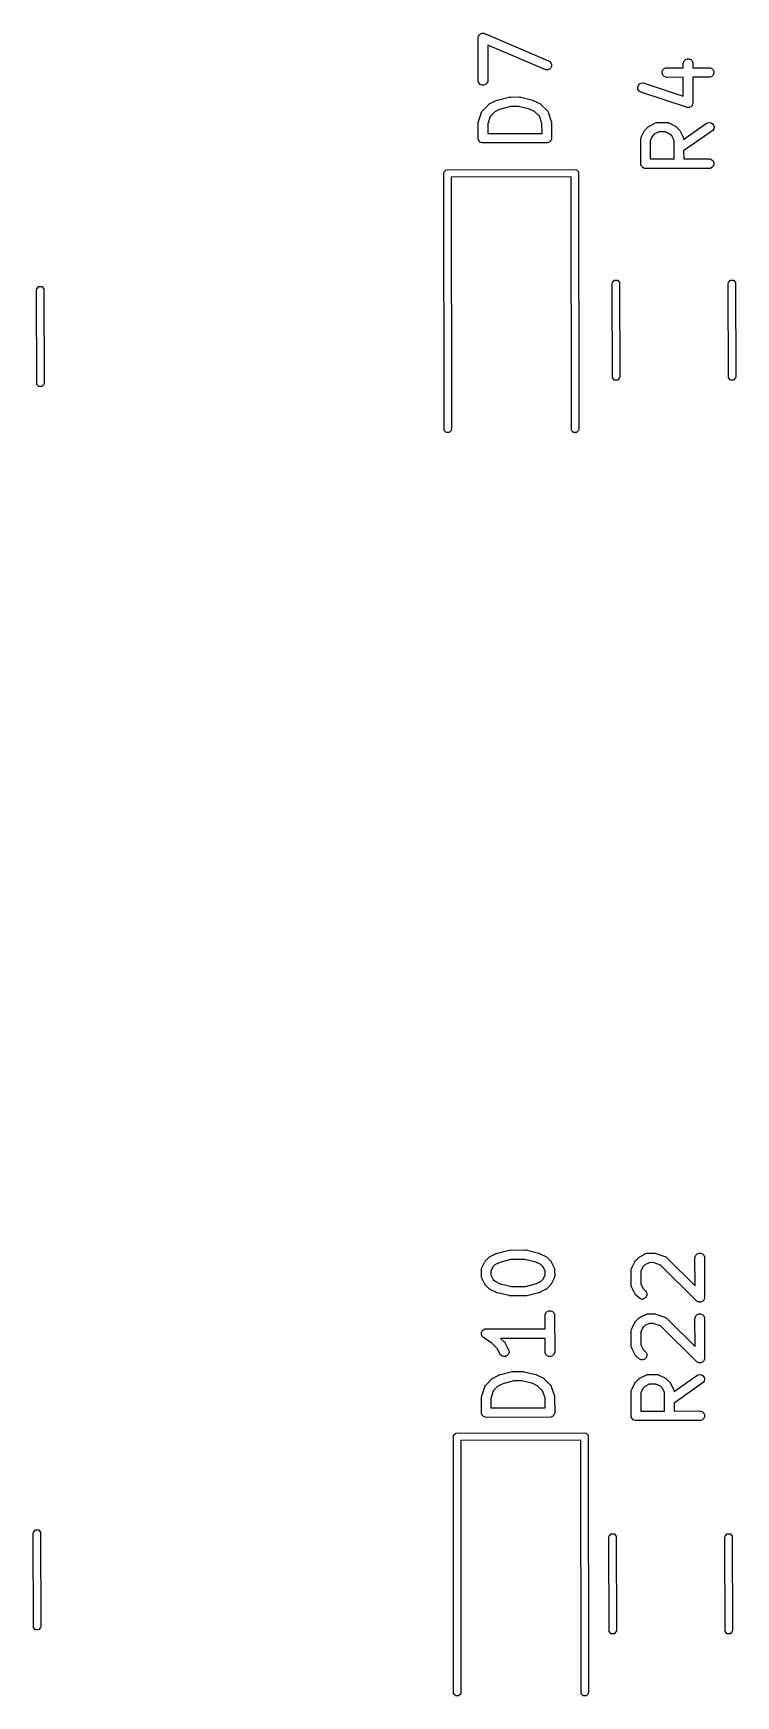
# Model space of a CAD drawing. Extents: x 37 to 347, y -147 to -34.
# Drawn here: x 276.43 to 287.45, y -135.17 to -109.09 of the extents above; entities that cross this region are included whole.
import ezdxf

# ---------------------------------------------------------------- set-up
doc = ezdxf.new("R2010")
doc.units = 0
doc.layers.add('BLACK', color=7, linetype='CONTINUOUS')

msp = doc.modelspace()

# ---------------------------------------------------------------- linework, layer by layer
at = {"layer": 'BLACK', "linetype": 'CONTINUOUS'}
for p, q in [((283.412151, -109.164723), (283.413592, -109.150091)), ((283.413592, -109.846021), (283.412151, -109.164723)), ((283.413592, -109.150091), (283.41377, -109.14966)), ((283.41377, -109.14966), (283.413776, -109.149196)), ((283.413776, -109.149196), (283.419364, -109.136155)), ((283.419364, -109.136155), (283.424791, -109.123055)), ((283.424791, -109.123055), (283.425119, -109.122726)), ((283.425119, -109.122726), (283.425303, -109.122298)), ((283.425303, -109.122298), (283.435463, -109.112382)), ((283.435463, -109.112382), (283.445483, -109.102363)), ((283.445483, -109.102363), (283.445913, -109.102184)), ((283.445913, -109.102184), (283.446247, -109.101859)), ((283.446247, -109.101859), (283.459429, -109.096585)), ((283.459429, -109.096585), (283.472519, -109.091164)), ((283.472519, -109.091164), (283.472985, -109.091164)), ((283.472985, -109.091164), (283.473417, -109.090991)), ((283.473417, -109.090991), (283.487597, -109.091164)), ((283.487597, -109.091164), (283.501783, -109.091164)), ((283.501783, -109.091164), (283.502213, -109.091342)), ((283.502213, -109.091342), (283.502678, -109.091348)), ((283.502678, -109.091348), (283.517267, -109.097578)), ((283.517267, -109.097578), (283.528819, -109.102363)), ((283.528819, -109.102363), (283.529077, -109.102621)), ((283.529077, -109.102621), (284.516695, -109.524358)), ((284.471623, -109.666669), (283.56098, -109.277801)), ((283.56098, -109.277801), (283.562151, -109.831389)), ((286.641457, -109.523055), (286.662149, -109.502363)), ((286.662149, -109.502363), (286.689185, -109.491164)), ((286.689185, -109.491164), (286.718449, -109.491164)), ((286.718449, -109.491164), (286.745485, -109.502363)), ((286.745485, -109.502363), (286.766177, -109.523055)), ((284.500885, -109.667026), (284.471623, -109.666669)), ((284.528055, -109.656158), (284.500885, -109.667026)), ((284.516695, -109.524358), (284.529576, -109.531446)), ((284.548998, -109.635719), (284.528055, -109.656158)), ((284.529576, -109.531446), (284.550014, -109.55239)), ((284.560526, -109.608821), (284.548998, -109.635719)), ((284.550014, -109.55239), (284.560882, -109.57956)), ((284.560882, -109.57956), (284.560526, -109.608821)), ((286.296925, -109.692948), (286.308124, -109.665912)), ((286.296925, -109.722212), (286.296925, -109.692948)), ((286.308124, -109.749248), (286.296925, -109.722212)), ((286.308124, -109.665912), (286.328816, -109.64522)), ((286.328816, -109.76994), (286.308124, -109.749248)), ((286.328816, -109.64522), (286.355852, -109.634021)), ((286.355852, -109.781139), (286.328816, -109.76994)), ((286.355852, -109.634021), (286.628973, -109.633443)), ((286.628817, -109.564723), (286.630258, -109.550091)), ((286.628973, -109.633443), (286.628817, -109.564723)), ((286.630258, -109.550091), (286.641457, -109.523055)), ((286.766177, -109.523055), (286.777376, -109.550091)), ((286.777376, -109.550091), (286.777564, -109.633129)), ((286.777564, -109.633129), (287.037151, -109.63258)), ((287.037151, -109.63258), (287.051783, -109.634021)), ((287.051783, -109.634021), (287.078819, -109.64522)), ((287.078819, -109.76994), (287.051783, -109.781139)), ((287.078819, -109.64522), (287.099511, -109.665912)), ((287.099511, -109.749248), (287.078819, -109.76994)), ((287.099511, -109.665912), (287.11071, -109.692948)), ((287.11071, -109.722212), (287.099511, -109.749248)), ((287.11071, -109.692948), (287.11071, -109.722212)), ((283.424791, -109.873057), (283.413592, -109.846021)), ((283.445483, -109.893749), (283.424791, -109.873057)), ((283.472519, -109.904948), (283.445483, -109.893749)), ((283.501783, -109.904948), (283.472519, -109.904948)), ((283.528819, -109.893749), (283.501783, -109.904948)), ((283.549511, -109.873057), (283.528819, -109.893749)), ((283.56071, -109.846021), (283.549511, -109.873057)), ((283.562151, -109.831389), (283.56071, -109.846021)), ((285.915121, -109.936295), (285.924375, -109.908532)), ((285.917196, -109.965485), (285.915121, -109.936295)), ((285.930282, -109.991658), (285.917196, -109.965485)), ((285.924375, -109.908532), (285.943549, -109.886425)), ((285.952389, -110.010832), (285.930282, -109.991658)), ((285.943549, -109.886425), (285.969722, -109.873339)), ((285.965815, -110.016826), (285.952389, -110.010832)), ((286.67849, -110.252899), (285.965815, -110.016826)), ((285.969722, -109.873339), (285.998912, -109.871264)), ((285.998912, -109.871264), (286.629989, -110.080307)), ((286.370484, -109.78258), (286.355852, -109.781139)), ((286.629311, -109.782032), (286.370484, -109.78258)), ((286.629989, -110.080307), (286.629311, -109.782032)), ((287.051783, -109.781139), (286.777902, -109.781718)), ((286.777902, -109.781718), (286.778817, -110.18377)), ((283.482158, -110.303592), (283.488787, -110.29595)), ((283.488787, -110.29595), (283.49049, -110.295098)), ((283.49049, -110.295098), (283.576975, -110.206928)), ((283.576975, -110.206928), (283.582725, -110.202207)), ((283.582725, -110.202207), (283.584024, -110.200711)), ((283.584024, -110.200711), (283.585434, -110.199984)), ((283.585434, -110.199984), (283.58834, -110.1976)), ((283.58834, -110.1976), (283.597155, -110.193948)), ((283.597155, -110.193948), (283.691705, -110.14526)), ((283.746547, -110.284302), (283.671412, -110.322993)), ((283.691705, -110.14526), (283.692774, -110.14485)), ((283.692774, -110.14485), (283.69321, -110.144528)), ((283.69321, -110.144528), (283.694453, -110.144208)), ((283.694453, -110.144208), (283.705436, -110.140005)), ((283.705436, -110.140005), (283.712833, -110.139479)), ((283.712833, -110.139479), (283.897532, -110.091962)), ((283.919977, -110.239684), (283.746547, -110.284302)), ((283.897532, -110.091962), (283.900068, -110.091586)), ((283.900068, -110.091586), (283.90109, -110.091164)), ((283.90109, -110.091164), (283.903051, -110.091146)), ((283.903051, -110.091146), (283.912076, -110.089812)), ((283.912076, -110.089812), (283.919999, -110.09099)), ((284.044749, -110.238542), (283.919977, -110.239684)), ((283.919999, -110.09099), (284.058579, -110.089723)), ((284.217872, -110.280568), (284.044749, -110.238542)), ((284.058579, -110.089723), (284.061132, -110.089974)), ((284.061132, -110.089974), (284.062225, -110.089812)), ((284.062225, -110.089812), (284.064096, -110.090266)), ((284.064096, -110.090266), (284.073211, -110.091164)), ((284.073211, -110.091164), (284.080879, -110.09434)), ((284.080879, -110.09434), (284.267245, -110.139581)), ((284.297682, -110.319294), (284.217872, -110.280568)), ((284.267245, -110.139581), (284.268324, -110.139966)), ((284.268324, -110.139966), (284.268864, -110.140005)), ((284.268864, -110.140005), (284.270071, -110.14059)), ((284.270071, -110.14059), (284.281091, -110.144528)), ((284.281091, -110.144528), (284.286602, -110.148612)), ((284.286602, -110.148612), (284.377834, -110.192879)), ((284.377834, -110.192879), (284.38413, -110.196842)), ((284.38413, -110.196842), (284.38596, -110.1976)), ((284.38596, -110.1976), (284.38708, -110.198698)), ((284.38708, -110.198698), (284.390277, -110.200711)), ((284.390277, -110.200711), (284.3968, -110.208233)), ((284.3968, -110.208233), (284.492565, -110.302166)), ((286.689185, -110.257329), (286.67849, -110.252899)), ((286.691864, -110.257329), (286.689185, -110.257329)), ((286.694436, -110.258181), (286.691864, -110.257329)), ((286.706421, -110.257329), (286.694436, -110.258181)), ((286.718449, -110.257329), (286.706421, -110.257329)), ((286.72094, -110.256296), (286.718449, -110.257329)), ((286.723626, -110.256106), (286.72094, -110.256296)), ((286.734373, -110.250732), (286.723626, -110.256106)), ((286.745485, -110.24613), (286.734373, -110.250732)), ((286.74739, -110.244224), (286.745485, -110.24613)), ((286.7498, -110.24302), (286.74739, -110.244224)), ((286.757674, -110.23394), (286.7498, -110.24302)), ((286.766177, -110.225438), (286.757674, -110.23394)), ((286.767208, -110.222947), (286.766177, -110.225438)), ((286.768974, -110.220912), (286.767208, -110.222947)), ((286.772774, -110.209511), (286.768974, -110.220912)), ((286.777376, -110.198402), (286.772774, -110.209511)), ((286.777752, -110.194575), (286.777376, -110.198402)), ((286.778228, -110.19315), (286.777752, -110.194575)), ((286.778817, -110.18377), (286.778087, -110.191175)), ((286.778087, -110.191175), (286.778228, -110.19315)), ((283.412151, -110.498056), (283.41288, -110.49065)), ((283.413592, -110.750783), (283.412151, -110.498056)), ((283.41274, -110.488676), (283.413221, -110.487189)), ((283.41288, -110.49065), (283.41274, -110.488676)), ((283.413221, -110.487189), (283.413592, -110.483424)), ((283.413592, -110.483424), (283.41747, -110.47406)), ((283.41747, -110.47406), (283.463619, -110.331482)), ((283.463619, -110.331482), (283.469613, -110.318057)), ((283.469613, -110.318057), (283.471378, -110.316021)), ((283.471378, -110.316021), (283.47241, -110.313531)), ((283.47241, -110.313531), (283.482158, -110.303592)), ((283.598622, -110.397202), (283.560883, -110.513798)), ((283.560883, -110.513798), (283.56173, -110.662465)), ((283.671412, -110.322993), (283.598622, -110.397202)), ((284.373408, -110.393571), (284.297682, -110.319294)), ((284.412199, -110.506648), (284.373408, -110.393571)), ((284.413081, -110.661256), (284.412199, -110.506648)), ((284.492565, -110.302166), (284.501893, -110.313531)), ((284.501893, -110.313531), (284.502924, -110.316021)), ((284.502924, -110.316021), (284.504689, -110.318056)), ((284.504689, -110.318056), (284.509134, -110.331014)), ((284.509134, -110.331014), (284.513091, -110.340567)), ((284.513091, -110.340567), (284.513091, -110.342547)), ((284.513091, -110.342547), (284.558302, -110.474338)), ((284.558302, -110.474338), (284.559951, -110.481593)), ((284.559951, -110.481593), (284.56071, -110.483424)), ((284.56071, -110.483424), (284.560718, -110.484966)), ((284.560718, -110.484966), (284.561562, -110.488675)), ((284.561562, -110.488675), (284.5608, -110.49938)), ((284.5608, -110.49938), (284.562151, -110.736151)), ((286.079356, -110.559309), (286.085105, -110.55459)), ((286.085105, -110.55459), (286.086405, -110.553092)), ((286.086405, -110.553092), (286.087818, -110.552364)), ((286.087818, -110.552364), (286.090721, -110.549982)), ((286.090721, -110.549982), (286.099531, -110.546332)), ((286.099531, -110.546332), (286.194086, -110.497641)), ((286.194086, -110.497641), (286.207817, -110.492386)), ((286.207817, -110.492386), (286.210506, -110.492194)), ((286.210506, -110.492194), (286.212995, -110.491164)), ((286.212995, -110.491164), (286.226792, -110.491037)), ((286.226792, -110.491037), (286.237007, -110.490312)), ((286.237007, -110.490312), (286.238853, -110.490927)), ((286.238853, -110.490927), (286.370484, -110.489723)), ((286.370484, -110.489723), (286.385116, -110.491164)), ((286.385116, -110.491164), (286.387605, -110.492195)), ((286.387605, -110.492195), (286.390293, -110.492386)), ((286.390293, -110.492386), (286.403286, -110.49869)), ((286.403286, -110.49869), (286.412152, -110.502363)), ((286.412152, -110.502363), (286.413374, -110.503585)), ((286.413374, -110.503585), (286.499263, -110.54526)), ((286.499263, -110.54526), (286.505562, -110.549224)), ((286.505562, -110.549224), (286.50739, -110.549982)), ((286.50739, -110.549982), (286.50856, -110.551112)), ((286.50856, -110.551112), (286.511706, -110.553092)), ((286.511706, -110.553092), (286.517338, -110.559586)), ((286.634771, -110.756136), (286.994142, -110.50328)), ((286.994142, -110.50328), (287.006955, -110.49607)), ((287.006955, -110.49607), (287.035526, -110.489741)), ((287.035526, -110.489741), (287.064344, -110.494826)), ((287.064344, -110.494826), (287.089022, -110.510553)), ((287.089022, -110.510553), (287.105804, -110.534527)), ((287.105804, -110.534527), (287.112134, -110.563098)), ((283.424791, -110.777819), (283.413592, -110.750783)), ((283.445483, -110.798511), (283.424791, -110.777819)), ((283.472519, -110.80971), (283.445483, -110.798511)), ((283.487151, -110.811151), (283.472519, -110.80971)), ((284.501783, -110.80971), (283.487151, -110.811151)), ((283.56173, -110.662465), (284.413081, -110.661256)), ((284.528819, -110.798511), (284.501783, -110.80971)), ((284.549511, -110.777819), (284.528819, -110.798511)), ((284.56071, -110.750783), (284.549511, -110.777819)), ((284.562151, -110.736151), (284.56071, -110.750783)), ((285.962151, -110.755199), (285.963592, -110.740567)), ((285.963592, -111.150783), (285.962151, -110.755199)), ((285.963592, -110.740567), (285.964623, -110.738077)), ((285.964623, -110.738077), (285.964814, -110.73539)), ((285.964814, -110.73539), (285.971118, -110.722396)), ((285.971118, -110.722396), (285.974791, -110.713531)), ((285.974791, -110.713531), (285.976013, -110.712308)), ((285.976013, -110.712308), (286.017688, -110.62642)), ((286.017688, -110.62642), (286.021652, -110.62012)), ((286.021652, -110.62012), (286.02241, -110.618293)), ((286.02241, -110.618293), (286.02354, -110.617122)), ((286.02354, -110.617122), (286.02552, -110.613977)), ((286.02552, -110.613977), (286.032014, -110.608344)), ((286.032014, -110.608344), (286.079356, -110.559309)), ((286.144203, -110.706364), (286.110835, -110.775131)), ((286.110835, -110.775131), (286.111882, -111.062465)), ((286.174447, -110.675037), (286.144203, -110.706364)), ((286.243304, -110.639579), (286.174447, -110.675037)), ((286.350936, -110.638594), (286.243304, -110.639579)), ((286.419318, -110.671775), (286.350936, -110.638594)), ((286.450645, -110.702019), (286.419318, -110.671775)), ((286.486016, -110.770707), (286.450645, -110.702019)), ((286.486476, -110.896858), (286.486016, -110.770707)), ((286.517338, -110.559586), (286.566374, -110.606928)), ((286.566374, -110.606928), (286.571092, -110.612677)), ((286.571092, -110.612677), (286.572591, -110.613977)), ((286.572591, -110.613977), (286.573318, -110.61539)), ((286.573318, -110.61539), (286.575701, -110.618293)), ((286.575701, -110.618293), (286.57935, -110.627103)), ((286.57935, -110.627103), (286.628042, -110.721658)), ((286.628042, -110.721658), (286.633297, -110.735389)), ((286.633297, -110.735389), (286.633488, -110.738078)), ((286.633488, -110.738078), (286.634519, -110.740567)), ((286.634519, -110.740567), (286.634565, -110.753237)), ((286.634565, -110.753237), (286.634771, -110.756136)), ((287.091321, -110.616594), (286.635236, -110.937498)), ((287.107048, -110.591915), (287.091321, -110.616594)), ((287.112134, -110.563098), (287.107048, -110.591915)), ((286.111882, -111.062465), (286.487077, -111.061932)), ((286.485978, -110.899681), (286.486476, -110.896858)), ((286.486494, -110.902014), (286.485978, -110.899681)), ((286.487077, -111.061932), (286.486494, -110.902014)), ((286.635236, -110.937498), (286.635688, -111.061721)), ((286.635688, -111.061721), (287.037151, -111.061151)), ((287.037151, -111.061151), (287.051783, -111.062592)), ((287.051783, -111.062592), (287.078819, -111.073791)), ((287.078819, -111.073791), (287.099511, -111.094483)), ((282.872332, -111.288057), (282.876899, -111.265096)), ((282.876899, -115.321018), (282.872332, -111.288057)), ((282.876899, -111.265096), (282.909371, -111.232624)), ((282.909371, -111.232624), (284.932332, -111.228057)), ((284.932332, -111.228057), (284.955293, -111.232624)), ((284.955293, -111.232624), (284.987765, -111.265096)), ((284.987765, -111.265096), (284.992332, -115.298057)), ((285.974791, -111.177819), (285.963592, -111.150783)), ((285.995483, -111.198511), (285.974791, -111.177819)), ((286.022519, -111.20971), (285.995483, -111.198511)), ((286.037151, -111.211151), (286.022519, -111.20971)), ((287.051783, -111.20971), (286.037151, -111.211151)), ((287.078819, -111.198511), (287.051783, -111.20971)), ((287.099511, -111.177819), (287.078819, -111.198511)), ((287.099511, -111.094483), (287.11071, -111.121519)), ((287.11071, -111.150783), (287.099511, -111.177819)), ((287.11071, -111.121519), (287.11071, -111.150783)), ((284.872394, -111.343677), (282.987858, -111.347931)), ((282.987858, -111.347931), (282.992332, -115.298057)), ((284.876899, -115.321018), (284.872394, -111.343677)), ((276.482332, -113.120993), (276.486899, -113.098032)), ((276.486899, -114.598082), (276.482332, -113.120993)), ((276.486899, -113.098032), (276.519371, -113.06556)), ((276.519371, -113.06556), (276.565293, -113.06556)), ((276.565293, -113.06556), (276.597765, -113.098032)), ((276.597765, -113.098032), (276.602332, -114.575121)), ((285.512332, -113.020993), (285.516899, -112.998032)), ((285.516899, -114.498082), (285.512332, -113.020993)), ((285.516899, -112.998032), (285.549371, -112.96556)), ((285.549371, -112.96556), (285.595293, -112.96556)), ((285.595293, -112.96556), (285.627765, -112.998032)), ((285.627765, -112.998032), (285.632332, -114.475121)), ((287.332332, -113.020993), (287.336899, -112.998032)), ((287.336899, -114.498082), (287.332332, -113.020993)), ((287.336899, -112.998032), (287.369371, -112.96556)), ((287.369371, -112.96556), (287.415293, -112.96556)), ((287.415293, -112.96556), (287.447765, -112.998032)), ((287.447765, -112.998032), (287.452332, -114.475121)), ((276.519371, -114.630554), (276.486899, -114.598082)), ((276.565293, -114.630554), (276.519371, -114.630554)), ((276.597765, -114.598082), (276.565293, -114.630554)), ((276.602332, -114.575121), (276.597765, -114.598082)), ((285.549371, -114.530554), (285.516899, -114.498082)), ((285.595293, -114.530554), (285.549371, -114.530554)), ((285.627765, -114.498082), (285.595293, -114.530554)), ((285.632332, -114.475121), (285.627765, -114.498082)), ((287.369371, -114.530554), (287.336899, -114.498082)), ((287.415293, -114.530554), (287.369371, -114.530554)), ((287.447765, -114.498082), (287.415293, -114.530554)), ((287.452332, -114.475121), (287.447765, -114.498082)), ((282.909371, -115.35349), (282.876899, -115.321018)), ((282.955293, -115.35349), (282.909371, -115.35349)), ((282.987765, -115.321018), (282.955293, -115.35349)), ((282.992332, -115.298057), (282.987765, -115.321018)), ((284.909371, -115.35349), (284.876899, -115.321018)), ((284.955293, -115.35349), (284.909371, -115.35349)), ((284.987765, -115.321018), (284.955293, -115.35349)), ((284.992332, -115.298057), (284.987765, -115.321018)), ((283.579356, -128.290857), (283.585105, -128.286138)), ((283.585105, -128.286138), (283.586405, -128.28464)), ((283.586405, -128.28464), (283.587818, -128.283912)), ((283.587818, -128.283912), (283.590721, -128.28153)), ((283.590721, -128.28153), (283.599531, -128.27788)), ((283.599531, -128.27788), (283.694086, -128.229189)), ((283.694086, -128.229189), (283.695155, -128.228779)), ((283.695155, -128.228779), (283.695591, -128.228457)), ((283.695591, -128.228457), (283.696834, -128.228137)), ((283.696834, -128.228137), (283.707817, -128.223934)), ((283.707817, -128.223934), (283.715214, -128.223408)), ((283.715214, -128.223408), (283.899913, -128.175891)), ((283.899913, -128.175891), (283.902449, -128.175515)), ((283.902449, -128.175515), (283.903471, -128.175093)), ((283.903471, -128.175093), (283.905385, -128.175082)), ((283.905385, -128.175082), (283.914457, -128.173741)), ((283.914457, -128.173741), (283.922802, -128.174982)), ((283.922802, -128.174982), (284.156198, -128.173652)), ((284.156198, -128.173652), (284.158751, -128.173903)), ((284.158751, -128.173903), (284.159844, -128.173741)), ((284.159844, -128.173741), (284.161715, -128.174195)), ((284.161715, -128.174195), (284.17083, -128.175093)), ((284.17083, -128.175093), (284.178498, -128.178269)), ((284.178498, -128.178269), (284.364864, -128.22351)), ((284.364864, -128.22351), (284.365943, -128.223895)), ((284.365943, -128.223895), (284.366483, -128.223934)), ((284.366483, -128.223934), (284.36769, -128.224519)), ((284.36769, -128.224519), (284.37871, -128.228457)), ((284.37871, -128.228457), (284.384221, -128.232541)), ((284.384221, -128.232541), (284.475453, -128.276808)), ((284.475453, -128.276808), (284.481749, -128.280771)), ((284.481749, -128.280771), (284.483579, -128.281529)), ((284.483579, -128.281529), (284.48475, -128.28266)), ((284.48475, -128.28266), (284.487896, -128.28464)), ((284.487896, -128.28464), (284.493527, -128.291133)), ((285.929356, -128.293238), (285.935105, -128.288519)), ((285.935105, -128.288519), (285.936405, -128.287021)), ((285.936405, -128.287021), (285.937818, -128.286293)), ((285.937818, -128.286293), (285.940721, -128.283911)), ((285.940721, -128.283911), (285.949531, -128.280261)), ((285.949531, -128.280261), (286.044086, -128.23157)), ((286.044086, -128.23157), (286.057817, -128.226315)), ((286.057817, -128.226315), (286.060506, -128.226123)), ((286.060506, -128.226123), (286.062995, -128.225093)), ((286.062995, -128.225093), (286.077736, -128.224899)), ((286.077736, -128.224899), (286.087007, -128.224241)), ((286.087007, -128.224241), (286.088557, -128.224757)), ((286.088557, -128.224757), (286.172865, -128.223652)), ((286.172865, -128.223652), (286.18027, -128.224381)), ((286.18027, -128.224381), (286.182245, -128.224241)), ((286.182245, -128.224241), (286.183731, -128.224722)), ((286.183731, -128.224722), (286.187497, -128.225093)), ((286.187497, -128.225093), (286.19686, -128.228971)), ((286.19686, -128.228971), (286.339439, -128.27512)), ((286.339439, -128.27512), (286.352864, -128.281114)), ((286.352864, -128.281114), (286.354899, -128.282879)), ((286.354899, -128.282879), (286.35739, -128.283911)), ((286.35739, -128.283911), (286.366126, -128.292616)), ((286.812151, -128.298652), (286.813592, -128.28402)), ((286.813592, -128.28402), (286.824791, -128.256984)), ((286.824791, -128.256984), (286.845483, -128.236292)), ((286.845483, -128.236292), (286.872519, -128.225093)), ((286.872519, -128.225093), (286.901783, -128.225093)), ((286.901783, -128.225093), (286.928819, -128.236292)), ((286.928819, -128.236292), (286.949511, -128.256984)), ((286.949511, -128.256984), (286.96071, -128.28402)), ((286.96071, -128.28402), (286.962151, -128.917699)), ((283.462151, -128.486747), (283.463592, -128.472115)), ((283.463256, -128.571053), (283.462151, -128.486747)), ((283.463592, -128.472115), (283.464623, -128.469625)), ((283.464623, -128.469625), (283.464814, -128.466938)), ((283.464814, -128.466938), (283.471118, -128.453944)), ((283.471118, -128.453944), (283.474791, -128.445079)), ((283.474791, -128.445079), (283.476013, -128.443856)), ((283.476013, -128.443856), (283.517688, -128.357968)), ((283.517688, -128.357968), (283.521652, -128.351668)), ((283.521652, -128.351668), (283.52241, -128.349841)), ((283.52241, -128.349841), (283.52354, -128.34867)), ((283.52354, -128.34867), (283.52552, -128.345525)), ((283.52552, -128.345525), (283.532014, -128.339892)), ((283.532014, -128.339892), (283.579356, -128.290857)), ((283.644203, -128.437912), (283.611154, -128.506022)), ((283.611154, -128.506022), (283.611943, -128.566183)), ((283.674447, -128.406585), (283.644203, -128.437912)), ((283.748928, -128.368231), (283.674447, -128.406585)), ((283.9223, -128.323628), (283.748928, -128.368231)), ((284.141973, -128.322375), (283.9223, -128.323628)), ((284.315491, -128.364497), (284.141973, -128.322375)), ((284.395508, -128.403323), (284.315491, -128.364497)), ((284.426836, -128.433568), (284.395508, -128.403323)), ((284.462358, -128.502548), (284.426836, -128.433568)), ((284.463147, -128.562709), (284.462358, -128.502548)), ((284.493527, -128.291133), (284.542564, -128.338475)), ((284.542564, -128.338475), (284.547282, -128.344224)), ((284.547282, -128.344224), (284.548782, -128.345525)), ((284.548782, -128.345525), (284.549509, -128.346938)), ((284.549509, -128.346938), (284.551892, -128.349841)), ((284.551892, -128.349841), (284.555541, -128.358651)), ((284.555541, -128.358651), (284.604233, -128.453206)), ((284.604233, -128.453206), (284.609488, -128.466937)), ((284.609488, -128.466937), (284.609679, -128.469626)), ((284.609679, -128.469626), (284.61071, -128.472115)), ((284.61071, -128.472115), (284.610903, -128.486856)), ((284.610903, -128.486856), (284.611562, -128.496127)), ((284.611562, -128.496127), (284.611045, -128.497677)), ((284.611045, -128.497677), (284.612151, -128.581985)), ((285.812151, -128.489128), (285.813592, -128.474496)), ((285.813443, -128.715732), (285.812151, -128.489128)), ((285.813592, -128.474496), (285.814623, -128.472006)), ((285.814623, -128.472006), (285.814814, -128.469319)), ((285.814814, -128.469319), (285.821118, -128.456325)), ((285.821118, -128.456325), (285.824791, -128.44746)), ((285.824791, -128.44746), (285.826013, -128.446237)), ((285.826013, -128.446237), (285.867688, -128.360349)), ((285.867688, -128.360349), (285.871652, -128.354049)), ((285.871652, -128.354049), (285.87241, -128.352222)), ((285.87241, -128.352222), (285.87354, -128.351051)), ((285.87354, -128.351051), (285.87552, -128.347906)), ((285.87552, -128.347906), (285.882014, -128.342273)), ((285.882014, -128.342273), (285.929356, -128.293238)), ((285.994203, -128.440293), (285.960906, -128.508915)), ((285.960906, -128.508915), (285.962062, -128.711651)), ((286.024447, -128.408966), (285.994203, -128.440293)), ((286.093428, -128.373444), (286.024447, -128.408966)), ((286.157791, -128.3726), (286.093428, -128.373444)), ((286.273462, -128.41004), (286.157791, -128.3726)), ((286.845483, -128.98006), (286.273462, -128.41004)), ((286.366126, -128.292616), (286.374971, -128.300288)), ((286.374971, -128.300288), (286.376109, -128.302565)), ((286.376109, -128.302565), (286.81315, -128.738076)), ((286.81315, -128.738076), (286.812151, -128.298652)), ((283.46274, -128.572604), (283.463256, -128.571053)), ((283.463398, -128.581873), (283.46274, -128.572604)), ((283.463592, -128.596617), (283.463398, -128.581873)), ((283.464623, -128.599106), (283.463592, -128.596617)), ((283.464814, -128.601794), (283.464623, -128.599106)), ((283.470069, -128.615526), (283.464814, -128.601794)), ((283.518761, -128.710082), (283.470069, -128.615526)), ((283.52241, -128.718891), (283.518761, -128.710082)), ((283.524792, -128.721793), (283.52241, -128.718891)), ((283.52552, -128.723207), (283.524792, -128.721793)), ((283.527018, -128.724506), (283.52552, -128.723207)), ((283.531737, -128.730256), (283.527018, -128.724506)), ((283.580772, -128.777597), (283.531737, -128.730256)), ((283.586405, -128.784092), (283.580772, -128.777597)), ((283.58955, -128.786071), (283.586405, -128.784092)), ((283.590721, -128.787202), (283.58955, -128.786071)), ((283.592548, -128.787959), (283.590721, -128.787202)), ((283.598848, -128.791924), (283.592548, -128.787959)), ((283.69008, -128.836192), (283.598848, -128.791924)), ((283.611943, -128.566183), (283.647465, -128.635164)), ((283.647465, -128.635164), (283.678793, -128.665409)), ((283.678793, -128.665409), (283.758809, -128.704234)), ((283.758809, -128.704234), (283.932327, -128.746356)), ((283.932327, -128.746356), (284.152, -128.745103)), ((284.152, -128.745103), (284.325372, -128.7005)), ((284.325372, -128.7005), (284.399853, -128.662145)), ((284.474767, -128.790852), (284.380215, -128.839543)), ((284.399853, -128.662145), (284.430099, -128.630818)), ((284.430099, -128.630818), (284.463147, -128.562709)), ((284.483579, -128.787203), (284.474767, -128.790852)), ((284.486483, -128.784819), (284.483579, -128.787203)), ((284.487896, -128.784092), (284.486483, -128.784819)), ((284.489195, -128.782593), (284.487896, -128.784092)), ((284.494944, -128.777876), (284.489195, -128.782593)), ((284.542285, -128.72884), (284.494944, -128.777876)), ((284.548782, -128.723207), (284.542285, -128.72884)), ((284.550761, -128.720061), (284.548782, -128.723207)), ((284.551892, -128.718891), (284.550761, -128.720061)), ((284.552649, -128.717063), (284.551892, -128.718891)), ((284.556614, -128.710764), (284.552649, -128.717063)), ((284.598289, -128.624874), (284.556614, -128.710764)), ((284.599511, -128.623653), (284.598289, -128.624874)), ((284.60318, -128.614793), (284.599511, -128.623653)), ((284.609488, -128.601795), (284.60318, -128.614793)), ((284.609679, -128.599105), (284.609488, -128.601795)), ((284.61071, -128.596617), (284.609679, -128.599105)), ((284.612151, -128.581985), (284.61071, -128.596617)), ((285.81274, -128.717842), (285.813443, -128.715732)), ((285.813517, -128.728784), (285.81274, -128.717842)), ((285.813592, -128.741855), (285.813517, -128.728784)), ((285.814623, -128.744344), (285.813592, -128.741855)), ((285.814814, -128.747032), (285.814623, -128.744344)), ((285.820069, -128.760764), (285.814814, -128.747032)), ((285.868761, -128.85532), (285.820069, -128.760764)), ((285.962062, -128.711651), (285.997465, -128.780402)), ((285.997465, -128.780402), (286.035422, -128.817047)), ((283.695591, -128.840275), (283.69008, -128.836192)), ((283.706606, -128.84421), (283.695591, -128.840275)), ((283.707817, -128.844798), (283.706606, -128.84421)), ((283.708357, -128.844836), (283.707817, -128.844798)), ((283.709437, -128.845222), (283.708357, -128.844836)), ((283.895802, -128.890462), (283.709437, -128.845222)), ((283.903471, -128.893639), (283.895802, -128.890462)), ((283.912585, -128.894536), (283.903471, -128.893639)), ((283.914457, -128.894991), (283.912585, -128.894536)), ((283.915549, -128.894828), (283.914457, -128.894991)), ((283.918103, -128.89508), (283.915549, -128.894828)), ((284.151498, -128.893749), (283.918103, -128.89508)), ((284.159844, -128.894991), (284.151498, -128.893749)), ((284.168915, -128.893649), (284.159844, -128.894991)), ((284.17083, -128.893639), (284.168915, -128.893649)), ((284.171851, -128.893216), (284.17083, -128.893639)), ((284.174388, -128.892841), (284.171851, -128.893216)), ((284.359086, -128.845323), (284.174388, -128.892841)), ((284.366483, -128.844798), (284.359086, -128.845323)), ((284.377465, -128.840595), (284.366483, -128.844798)), ((284.37871, -128.840275), (284.377465, -128.840595)), ((284.379145, -128.839952), (284.37871, -128.840275)), ((284.380215, -128.839543), (284.379145, -128.839952)), ((285.87241, -128.864129), (285.868761, -128.85532)), ((285.874792, -128.867031), (285.87241, -128.864129)), ((285.87552, -128.868445), (285.874792, -128.867031)), ((285.877018, -128.869744), (285.87552, -128.868445)), ((285.881737, -128.875494), (285.877018, -128.869744)), ((285.940721, -128.93244), (285.881737, -128.875494)), ((285.967757, -128.943639), (285.940721, -128.93244)), ((285.99702, -128.943639), (285.967757, -128.943639)), ((286.024056, -128.93244), (285.99702, -128.943639)), ((286.044749, -128.911747), (286.024056, -128.93244)), ((286.035422, -128.817047), (286.044749, -128.828412)), ((286.044749, -128.828412), (286.055948, -128.855448)), ((286.055948, -128.884711), (286.044749, -128.911747)), ((286.055948, -128.855448), (286.055948, -128.884711)), ((286.8646, -128.987978), (286.845483, -128.98006)), ((286.872519, -128.991258), (286.8646, -128.987978)), ((286.87252, -128.991258), (286.872519, -128.991258)), ((286.901783, -128.991258), (286.87252, -128.991258)), ((286.928819, -128.980059), (286.901783, -128.991258)), ((286.949512, -128.959367), (286.928819, -128.980059)), ((286.95743, -128.940249), (286.949512, -128.959367)), ((286.96071, -128.932331), (286.95743, -128.940249)), ((286.962151, -128.917699), (286.96071, -128.932331)), ((284.462151, -129.201033), (284.463592, -129.186401)), ((284.462669, -129.411852), (284.462151, -129.201033)), ((284.463592, -129.186401), (284.474791, -129.159365)), ((284.474791, -129.159365), (284.495483, -129.138673)), ((284.495483, -129.138673), (284.522519, -129.127474)), ((284.522519, -129.127474), (284.551783, -129.127474)), ((284.551783, -129.127474), (284.578819, -129.138673)), ((284.578819, -129.138673), (284.599511, -129.159365)), ((284.599511, -129.159365), (284.61071, -129.186401)), ((284.61071, -129.186401), (284.612151, -129.772461)), ((285.826013, -129.398618), (285.867688, -129.31273)), ((285.867688, -129.31273), (285.871652, -129.30643)), ((285.871652, -129.30643), (285.87241, -129.304603)), ((285.87241, -129.304603), (285.87354, -129.303432)), ((285.87354, -129.303432), (285.87552, -129.300287)), ((285.87552, -129.300287), (285.882014, -129.294654)), ((285.882014, -129.294654), (285.929356, -129.245619)), ((285.929356, -129.245619), (285.935105, -129.2409)), ((285.935105, -129.2409), (285.936405, -129.239402)), ((285.936405, -129.239402), (285.937818, -129.238674)), ((285.937818, -129.238674), (285.940721, -129.236292)), ((285.940721, -129.236292), (285.949531, -129.232642)), ((285.949531, -129.232642), (286.044086, -129.183951)), ((286.093428, -129.325825), (286.024447, -129.361347)), ((286.044086, -129.183951), (286.057817, -129.178696)), ((286.057817, -129.178696), (286.060506, -129.178504)), ((286.060506, -129.178504), (286.062995, -129.177474)), ((286.062995, -129.177474), (286.077736, -129.17728)), ((286.077736, -129.17728), (286.087007, -129.176622)), ((286.087007, -129.176622), (286.088557, -129.177138)), ((286.088557, -129.177138), (286.172865, -129.176033)), ((286.157791, -129.324981), (286.093428, -129.325825)), ((286.273462, -129.362421), (286.157791, -129.324981)), ((286.172865, -129.176033), (286.18027, -129.176762)), ((286.18027, -129.176762), (286.182245, -129.176622)), ((286.182245, -129.176622), (286.183731, -129.177103)), ((286.183731, -129.177103), (286.187497, -129.177474)), ((286.187497, -129.177474), (286.19686, -129.181352)), ((286.19686, -129.181352), (286.339439, -129.227501)), ((286.339439, -129.227501), (286.352864, -129.233495)), ((286.352864, -129.233495), (286.354899, -129.23526)), ((286.354899, -129.23526), (286.35739, -129.236292)), ((286.35739, -129.236292), (286.366126, -129.244997)), ((286.366126, -129.244997), (286.374971, -129.252669)), ((286.374971, -129.252669), (286.376109, -129.254946)), ((286.376109, -129.254946), (286.81315, -129.690457)), ((286.812151, -129.251033), (286.813592, -129.236401)), ((286.81315, -129.690457), (286.812151, -129.251033)), ((286.813592, -129.236401), (286.824791, -129.209365)), ((286.824791, -129.209365), (286.845483, -129.188673)), ((286.845483, -129.188673), (286.872519, -129.177474)), ((286.872519, -129.177474), (286.901783, -129.177474)), ((286.901783, -129.177474), (286.928819, -129.188673)), ((286.928819, -129.188673), (286.949511, -129.209365)), ((286.949511, -129.209365), (286.96071, -129.236401)), ((286.96071, -129.236401), (286.962151, -129.87008)), ((283.462151, -129.486826), (283.463592, -129.479541)), ((283.463592, -129.49403), (283.462151, -129.486826)), ((283.463592, -129.472115), (283.466404, -129.465326)), ((283.463592, -129.479541), (283.463592, -129.472115)), ((283.463592, -129.501379), (283.463592, -129.49403)), ((283.466433, -129.508239), (283.463592, -129.501379)), ((283.466404, -129.465326), (283.46783, -129.458118)), ((283.46789, -129.51552), (283.466433, -129.508239)), ((283.46783, -129.458118), (283.471949, -129.451939)), ((283.471978, -129.521625), (283.46789, -129.51552)), ((283.471949, -129.451939), (283.474791, -129.445079)), ((283.474791, -129.528415), (283.471978, -129.521625)), ((283.474791, -129.445079), (283.479986, -129.439883)), ((283.480041, -129.533665), (283.474791, -129.528415)), ((283.479986, -129.439883), (283.484063, -129.433769)), ((283.484173, -129.539835), (283.480041, -129.533665)), ((283.484063, -129.433769), (283.490232, -129.429637)), ((283.495431, -129.549055), (283.484173, -129.539835)), ((283.490232, -129.429637), (283.495483, -129.424387)), ((283.495483, -129.549107), (283.495431, -129.549055)), ((283.495483, -129.424387), (283.502272, -129.421574)), ((283.495505, -129.549116), (283.495483, -129.549107)), ((283.495548, -129.549151), (283.495505, -129.549116)), ((283.627864, -129.63589), (283.495548, -129.549151)), ((283.502272, -129.421574), (283.508378, -129.417486)), ((283.508378, -129.417486), (283.515658, -129.416029)), ((283.515658, -129.416029), (283.522519, -129.413188)), ((283.522519, -129.413188), (283.529919, -129.413177)), ((283.529919, -129.413177), (283.537072, -129.411747)), ((283.537072, -129.411747), (283.5442, -129.413157)), ((283.5442, -129.413157), (284.462669, -129.411852)), ((284.463034, -129.560432), (283.76429, -129.561424)), ((283.76429, -129.561424), (283.828279, -129.62419)), ((284.463592, -129.787093), (284.463034, -129.560432)), ((285.812151, -129.441509), (285.813592, -129.426877)), ((285.813443, -129.668113), (285.812151, -129.441509)), ((285.813592, -129.426877), (285.814623, -129.424387)), ((285.814623, -129.424387), (285.814814, -129.4217)), ((285.814814, -129.4217), (285.821118, -129.408706)), ((285.821118, -129.408706), (285.824791, -129.399841)), ((285.824791, -129.399841), (285.826013, -129.398618)), ((285.994203, -129.392674), (285.960906, -129.461296)), ((285.960906, -129.461296), (285.962062, -129.664032)), ((286.024447, -129.361347), (285.994203, -129.392674)), ((286.845483, -129.932441), (286.273462, -129.362421)), ((283.712213, -129.718627), (283.627864, -129.63589)), ((283.763615, -129.818445), (283.712213, -129.718627)), ((283.785723, -129.837618), (283.763615, -129.818445)), ((283.813484, -129.846872), (283.785723, -129.837618)), ((283.842674, -129.844798), (283.813484, -129.846872)), ((283.828279, -129.62419), (283.832999, -129.62994)), ((283.832999, -129.62994), (283.834496, -129.631239)), ((283.834496, -129.631239), (283.835222, -129.632649)), ((283.835222, -129.632649), (283.837607, -129.635555)), ((283.837607, -129.635555), (283.841258, -129.64437)), ((283.841258, -129.64437), (283.889947, -129.73892)), ((283.868849, -129.83171), (283.842674, -129.844798)), ((283.888022, -129.809603), (283.868849, -129.83171)), ((283.897276, -129.781841), (283.888022, -129.809603)), ((283.889947, -129.73892), (283.895202, -129.752651)), ((283.895202, -129.752651), (283.897276, -129.781841)), ((284.474791, -129.814129), (284.463592, -129.787093)), ((284.495483, -129.834821), (284.474791, -129.814129)), ((284.522519, -129.84602), (284.495483, -129.834821)), ((284.551783, -129.84602), (284.522519, -129.84602)), ((284.578819, -129.834821), (284.551783, -129.84602)), ((284.599511, -129.814129), (284.578819, -129.834821)), ((284.61071, -129.787093), (284.599511, -129.814129)), ((284.612151, -129.772461), (284.61071, -129.787093)), ((285.81274, -129.670223), (285.813443, -129.668113)), ((285.813517, -129.681165), (285.81274, -129.670223)), ((285.813592, -129.694236), (285.813517, -129.681165)), ((285.814623, -129.696725), (285.813592, -129.694236)), ((285.814814, -129.699413), (285.814623, -129.696725)), ((285.820069, -129.713145), (285.814814, -129.699413)), ((285.868761, -129.807701), (285.820069, -129.713145)), ((285.87241, -129.81651), (285.868761, -129.807701)), ((285.874792, -129.819412), (285.87241, -129.81651)), ((285.87552, -129.820826), (285.874792, -129.819412)), ((285.877018, -129.822125), (285.87552, -129.820826)), ((285.881737, -129.827875), (285.877018, -129.822125)), ((285.940721, -129.884821), (285.881737, -129.827875)), ((285.962062, -129.664032), (285.997465, -129.732783)), ((285.997465, -129.732783), (286.035422, -129.769428)), ((286.035422, -129.769428), (286.044749, -129.780793)), ((286.044749, -129.780793), (286.055948, -129.807829)), ((286.055948, -129.837092), (286.044749, -129.864128)), ((286.055948, -129.807829), (286.055948, -129.837092)), ((283.762833, -130.12817), (283.947532, -130.080653)), ((283.947532, -130.080653), (283.950068, -130.080277)), ((283.950068, -130.080277), (283.95109, -130.079855)), ((283.95109, -130.079855), (283.953051, -130.079837)), ((283.953051, -130.079837), (283.962076, -130.078503)), ((283.962076, -130.078503), (283.969999, -130.079681)), ((283.969999, -130.079681), (284.108579, -130.078414)), ((284.108579, -130.078414), (284.111132, -130.078665)), ((284.111132, -130.078665), (284.112225, -130.078503)), ((284.112225, -130.078503), (284.114096, -130.078957)), ((284.114096, -130.078957), (284.123211, -130.079855)), ((284.123211, -130.079855), (284.130879, -130.083031)), ((284.130879, -130.083031), (284.317245, -130.128272)), ((285.967757, -129.89602), (285.940721, -129.884821)), ((285.99702, -129.89602), (285.967757, -129.89602)), ((286.024056, -129.884821), (285.99702, -129.89602)), ((286.044749, -129.864128), (286.024056, -129.884821)), ((286.8646, -129.940359), (286.845483, -129.932441)), ((286.872519, -129.943639), (286.8646, -129.940359)), ((286.87252, -129.943639), (286.872519, -129.943639)), ((286.901783, -129.943639), (286.87252, -129.943639)), ((286.928819, -129.93244), (286.901783, -129.943639)), ((286.949512, -129.911748), (286.928819, -129.93244)), ((286.95743, -129.89263), (286.949512, -129.911748)), ((286.96071, -129.884712), (286.95743, -129.89263)), ((286.962151, -129.87008), (286.96071, -129.884712)), ((283.46747, -130.462751), (283.513619, -130.320173)), ((283.513619, -130.320173), (283.519613, -130.306748)), ((283.519613, -130.306748), (283.521378, -130.304712)), ((283.521378, -130.304712), (283.52241, -130.302222)), ((283.52241, -130.302222), (283.532158, -130.292283)), ((283.532158, -130.292283), (283.538787, -130.284641)), ((283.538787, -130.284641), (283.54049, -130.283789)), ((283.54049, -130.283789), (283.626975, -130.195619)), ((283.626975, -130.195619), (283.632725, -130.190898)), ((283.632725, -130.190898), (283.634024, -130.189402)), ((283.634024, -130.189402), (283.635434, -130.188675)), ((283.635434, -130.188675), (283.63834, -130.186291)), ((283.63834, -130.186291), (283.647155, -130.182639)), ((283.647155, -130.182639), (283.741705, -130.133951)), ((283.721412, -130.311684), (283.648622, -130.385893)), ((283.796547, -130.272993), (283.721412, -130.311684)), ((283.741705, -130.133951), (283.742774, -130.133541)), ((283.742774, -130.133541), (283.74321, -130.133219)), ((283.74321, -130.133219), (283.744453, -130.132899)), ((283.744453, -130.132899), (283.755436, -130.128696)), ((283.755436, -130.128696), (283.762833, -130.12817)), ((283.969977, -130.228375), (283.796547, -130.272993)), ((284.094749, -130.227233), (283.969977, -130.228375)), ((284.267872, -130.269259), (284.094749, -130.227233)), ((284.347682, -130.307985), (284.267872, -130.269259)), ((284.317245, -130.128272), (284.318324, -130.128657)), ((284.318324, -130.128657), (284.318864, -130.128696)), ((284.318864, -130.128696), (284.320071, -130.129281)), ((284.320071, -130.129281), (284.331091, -130.133219)), ((284.331091, -130.133219), (284.336602, -130.137303)), ((284.336602, -130.137303), (284.427834, -130.18157)), ((284.423408, -130.382262), (284.347682, -130.307985)), ((284.427834, -130.18157), (284.43413, -130.185533)), ((284.43413, -130.185533), (284.43596, -130.186291)), ((284.43596, -130.186291), (284.43708, -130.187389)), ((284.43708, -130.187389), (284.440277, -130.189402)), ((284.440277, -130.189402), (284.4468, -130.196924)), ((284.4468, -130.196924), (284.542565, -130.290857)), ((284.542565, -130.290857), (284.551893, -130.302222)), ((284.551893, -130.302222), (284.552924, -130.304712)), ((284.552924, -130.304712), (284.554689, -130.306747)), ((284.554689, -130.306747), (284.559134, -130.319705)), ((284.559134, -130.319705), (284.563091, -130.329258)), ((284.563091, -130.329258), (284.563091, -130.331238)), ((284.563091, -130.331238), (284.608302, -130.463029)), ((285.814623, -130.376768), (285.814814, -130.374081)), ((285.814814, -130.374081), (285.821118, -130.361087)), ((285.821118, -130.361087), (285.824791, -130.352222)), ((285.824791, -130.352222), (285.826013, -130.350999)), ((285.826013, -130.350999), (285.867688, -130.265111)), ((285.867688, -130.265111), (285.871652, -130.258811)), ((285.871652, -130.258811), (285.87241, -130.256984)), ((285.87241, -130.256984), (285.87354, -130.255813)), ((285.87354, -130.255813), (285.87552, -130.252668)), ((285.87552, -130.252668), (285.882014, -130.247035)), ((285.882014, -130.247035), (285.929356, -130.198)), ((285.929356, -130.198), (285.935105, -130.193281)), ((285.935105, -130.193281), (285.936405, -130.191783)), ((285.936405, -130.191783), (285.937818, -130.191055)), ((285.937818, -130.191055), (285.940721, -130.188673)), ((285.940721, -130.188673), (285.949531, -130.185023)), ((285.949531, -130.185023), (286.044086, -130.136332)), ((285.994203, -130.345055), (285.960835, -130.413822)), ((286.024447, -130.313728), (285.994203, -130.345055)), ((286.093304, -130.27827), (286.024447, -130.313728)), ((286.044086, -130.136332), (286.057817, -130.131077)), ((286.057817, -130.131077), (286.060506, -130.130885)), ((286.060506, -130.130885), (286.062995, -130.129855)), ((286.062995, -130.129855), (286.076792, -130.129728)), ((286.076792, -130.129728), (286.087007, -130.129003)), ((286.087007, -130.129003), (286.088853, -130.129618)), ((286.088853, -130.129618), (286.220484, -130.128414)), ((286.200936, -130.277285), (286.093304, -130.27827)), ((286.269318, -130.310466), (286.200936, -130.277285)), ((286.220484, -130.128414), (286.235116, -130.129855)), ((286.235116, -130.129855), (286.237605, -130.130886)), ((286.237605, -130.130886), (286.240293, -130.131077)), ((286.240293, -130.131077), (286.253286, -130.137381)), ((286.253286, -130.137381), (286.262152, -130.141054)), ((286.262152, -130.141054), (286.263374, -130.142276)), ((286.263374, -130.142276), (286.349263, -130.183951)), ((286.300645, -130.34071), (286.269318, -130.310466)), ((286.336016, -130.409398), (286.300645, -130.34071)), ((286.349263, -130.183951), (286.355562, -130.187915)), ((286.355562, -130.187915), (286.35739, -130.188673)), ((286.35739, -130.188673), (286.35856, -130.189803)), ((286.35856, -130.189803), (286.361706, -130.191783)), ((286.361706, -130.191783), (286.367338, -130.198277)), ((286.367338, -130.198277), (286.416374, -130.245619)), ((286.416374, -130.245619), (286.421092, -130.251368)), ((286.421092, -130.251368), (286.422591, -130.252668)), ((286.422591, -130.252668), (286.423318, -130.254081)), ((286.423318, -130.254081), (286.425701, -130.256984)), ((286.425701, -130.256984), (286.42935, -130.265794)), ((286.42935, -130.265794), (286.478042, -130.360349)), ((286.478042, -130.360349), (286.483297, -130.37408)), ((286.483297, -130.37408), (286.483488, -130.376769)), ((286.484771, -130.394827), (286.844142, -130.141971)), ((286.941321, -130.255285), (286.485236, -130.576189)), ((286.844142, -130.141971), (286.856955, -130.134761)), ((286.856955, -130.134761), (286.885526, -130.128432)), ((286.885526, -130.128432), (286.914344, -130.133517)), ((286.914344, -130.133517), (286.939022, -130.149244)), ((286.939022, -130.149244), (286.955804, -130.173218)), ((286.957048, -130.230606), (286.941321, -130.255285)), ((286.955804, -130.173218), (286.962134, -130.201789)), ((286.962134, -130.201789), (286.957048, -130.230606)), ((283.462151, -130.486747), (283.46288, -130.479341)), ((283.463592, -130.739474), (283.462151, -130.486747)), ((283.46274, -130.477367), (283.463221, -130.47588)), ((283.46288, -130.479341), (283.46274, -130.477367)), ((283.463221, -130.47588), (283.463592, -130.472115)), ((283.463592, -130.472115), (283.46747, -130.462751)), ((283.648622, -130.385893), (283.610883, -130.502489)), ((283.610883, -130.502489), (283.61173, -130.651156)), ((284.462199, -130.495339), (284.423408, -130.382262)), ((284.463081, -130.649947), (284.462199, -130.495339)), ((284.608302, -130.463029), (284.609951, -130.470284)), ((284.609951, -130.470284), (284.61071, -130.472115)), ((284.61071, -130.472115), (284.610718, -130.473657)), ((284.610718, -130.473657), (284.611562, -130.477366)), ((284.611562, -130.477366), (284.6108, -130.488071)), ((284.6108, -130.488071), (284.612151, -130.724842)), ((285.812151, -130.39389), (285.813592, -130.379258)), ((285.813592, -130.789474), (285.812151, -130.39389)), ((285.813592, -130.379258), (285.814623, -130.376768)), ((285.960835, -130.413822), (285.961882, -130.701156)), ((286.335978, -130.538372), (286.336476, -130.535549)), ((286.336494, -130.540705), (286.335978, -130.538372)), ((286.336476, -130.535549), (286.336016, -130.409398)), ((286.337077, -130.700623), (286.336494, -130.540705)), ((286.483488, -130.376769), (286.484519, -130.379258)), ((286.484519, -130.379258), (286.484565, -130.391928)), ((286.484565, -130.391928), (286.484771, -130.394827)), ((286.485236, -130.576189), (286.485688, -130.700412)), ((283.474791, -130.76651), (283.463592, -130.739474)), ((283.495483, -130.787202), (283.474791, -130.76651)), ((283.522519, -130.798401), (283.495483, -130.787202)), ((283.537151, -130.799842), (283.522519, -130.798401)), ((284.551783, -130.798401), (283.537151, -130.799842)), ((283.61173, -130.651156), (284.463081, -130.649947)), ((284.578819, -130.787202), (284.551783, -130.798401)), ((284.599511, -130.76651), (284.578819, -130.787202)), ((284.61071, -130.739474), (284.599511, -130.76651)), ((284.612151, -130.724842), (284.61071, -130.739474)), ((285.824791, -130.81651), (285.813592, -130.789474)), ((285.845483, -130.837202), (285.824791, -130.81651)), ((285.872519, -130.848401), (285.845483, -130.837202)), ((285.887151, -130.849842), (285.872519, -130.848401)), ((286.901783, -130.848401), (285.887151, -130.849842)), ((285.961882, -130.701156), (286.337077, -130.700623)), ((286.485688, -130.700412), (286.887151, -130.699842)), ((286.887151, -130.699842), (286.901783, -130.701283)), ((286.901783, -130.701283), (286.928819, -130.712482)), ((286.928819, -130.837202), (286.901783, -130.848401)), ((286.928819, -130.712482), (286.949511, -130.733174)), ((286.949511, -130.81651), (286.928819, -130.837202)), ((286.949511, -130.733174), (286.96071, -130.76021)), ((286.96071, -130.789474), (286.949511, -130.81651)), ((286.96071, -130.76021), (286.96071, -130.789474)), ((283.022332, -131.100557), (283.026899, -131.077596)), ((283.026899, -135.133518), (283.022332, -131.100557)), ((283.026899, -131.077596), (283.059371, -131.045124)), ((283.059371, -131.045124), (285.082332, -131.040557)), ((285.022394, -131.156177), (283.137858, -131.160431)), ((285.026899, -135.133518), (285.022394, -131.156177)), ((285.082332, -131.040557), (285.105293, -131.045124)), ((285.105293, -131.045124), (285.137765, -131.077596)), ((285.137765, -131.077596), (285.142332, -135.110557)), ((283.137858, -131.160431), (283.142332, -135.110557)), ((276.432332, -132.620993), (276.436899, -132.598032)), ((276.436899, -134.098082), (276.432332, -132.620993)), ((276.436899, -132.598032), (276.469371, -132.56556)), ((276.469371, -132.56556), (276.515293, -132.56556)), ((276.515293, -132.56556), (276.547765, -132.598032)), ((276.547765, -132.598032), (276.552332, -134.075121)), ((285.462332, -132.683493), (285.466899, -132.660532)), ((285.466899, -134.160582), (285.462332, -132.683493)), ((285.466899, -132.660532), (285.499371, -132.62806)), ((285.499371, -132.62806), (285.545293, -132.62806)), ((285.545293, -132.62806), (285.577765, -132.660532)), ((285.577765, -132.660532), (285.582332, -134.137621)), ((287.282332, -132.683493), (287.286899, -132.660532)), ((287.286899, -134.160582), (287.282332, -132.683493)), ((287.286899, -132.660532), (287.319371, -132.62806)), ((287.319371, -132.62806), (287.365293, -132.62806)), ((287.365293, -132.62806), (287.397765, -132.660532)), ((287.397765, -132.660532), (287.402332, -134.137621)), ((276.469371, -134.130554), (276.436899, -134.098082)), ((276.515293, -134.130554), (276.469371, -134.130554)), ((276.547765, -134.098082), (276.515293, -134.130554)), ((276.552332, -134.075121), (276.547765, -134.098082)), ((285.499371, -134.193054), (285.466899, -134.160582)), ((285.545293, -134.193054), (285.499371, -134.193054)), ((285.577765, -134.160582), (285.545293, -134.193054)), ((285.582332, -134.137621), (285.577765, -134.160582)), ((287.319371, -134.193054), (287.286899, -134.160582)), ((287.365293, -134.193054), (287.319371, -134.193054)), ((287.397765, -134.160582), (287.365293, -134.193054)), ((287.402332, -134.137621), (287.397765, -134.160582)), ((283.059371, -135.16599), (283.026899, -135.133518)), ((283.105293, -135.16599), (283.059371, -135.16599)), ((283.137765, -135.133518), (283.105293, -135.16599)), ((283.142332, -135.110557), (283.137765, -135.133518)), ((285.059371, -135.16599), (285.026899, -135.133518)), ((285.105293, -135.16599), (285.059371, -135.16599)), ((285.137765, -135.133518), (285.105293, -135.16599)), ((285.142332, -135.110557), (285.137765, -135.133518))]:
    msp.add_line(p, q, dxfattribs=at)

doc.saveas('drawing.dxf')
